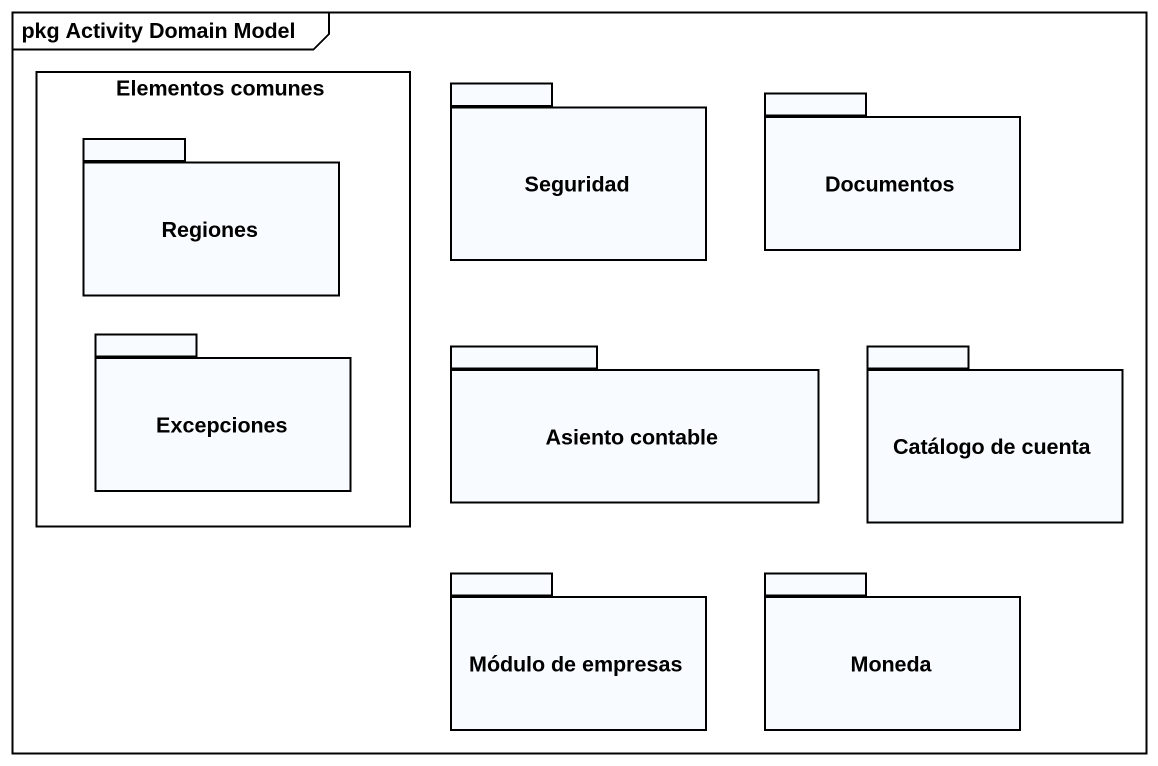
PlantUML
@startuml
mainframe pkg Activity Domain Model
rectangle "Elementos comunes" as Elementos_comunes {
  package Regiones {
  }
  package Excepciones {
  }
}
package Seguridad {
}
package Documentos {
}
package "Asiento contable" as Asiento_contable {
}
package "Catálogo de cuenta" as Catálogo_de_cuenta {
}
package "Módulo de empresas" as Módulo_de_empresas {
}
package Moneda {
}
@enduml
